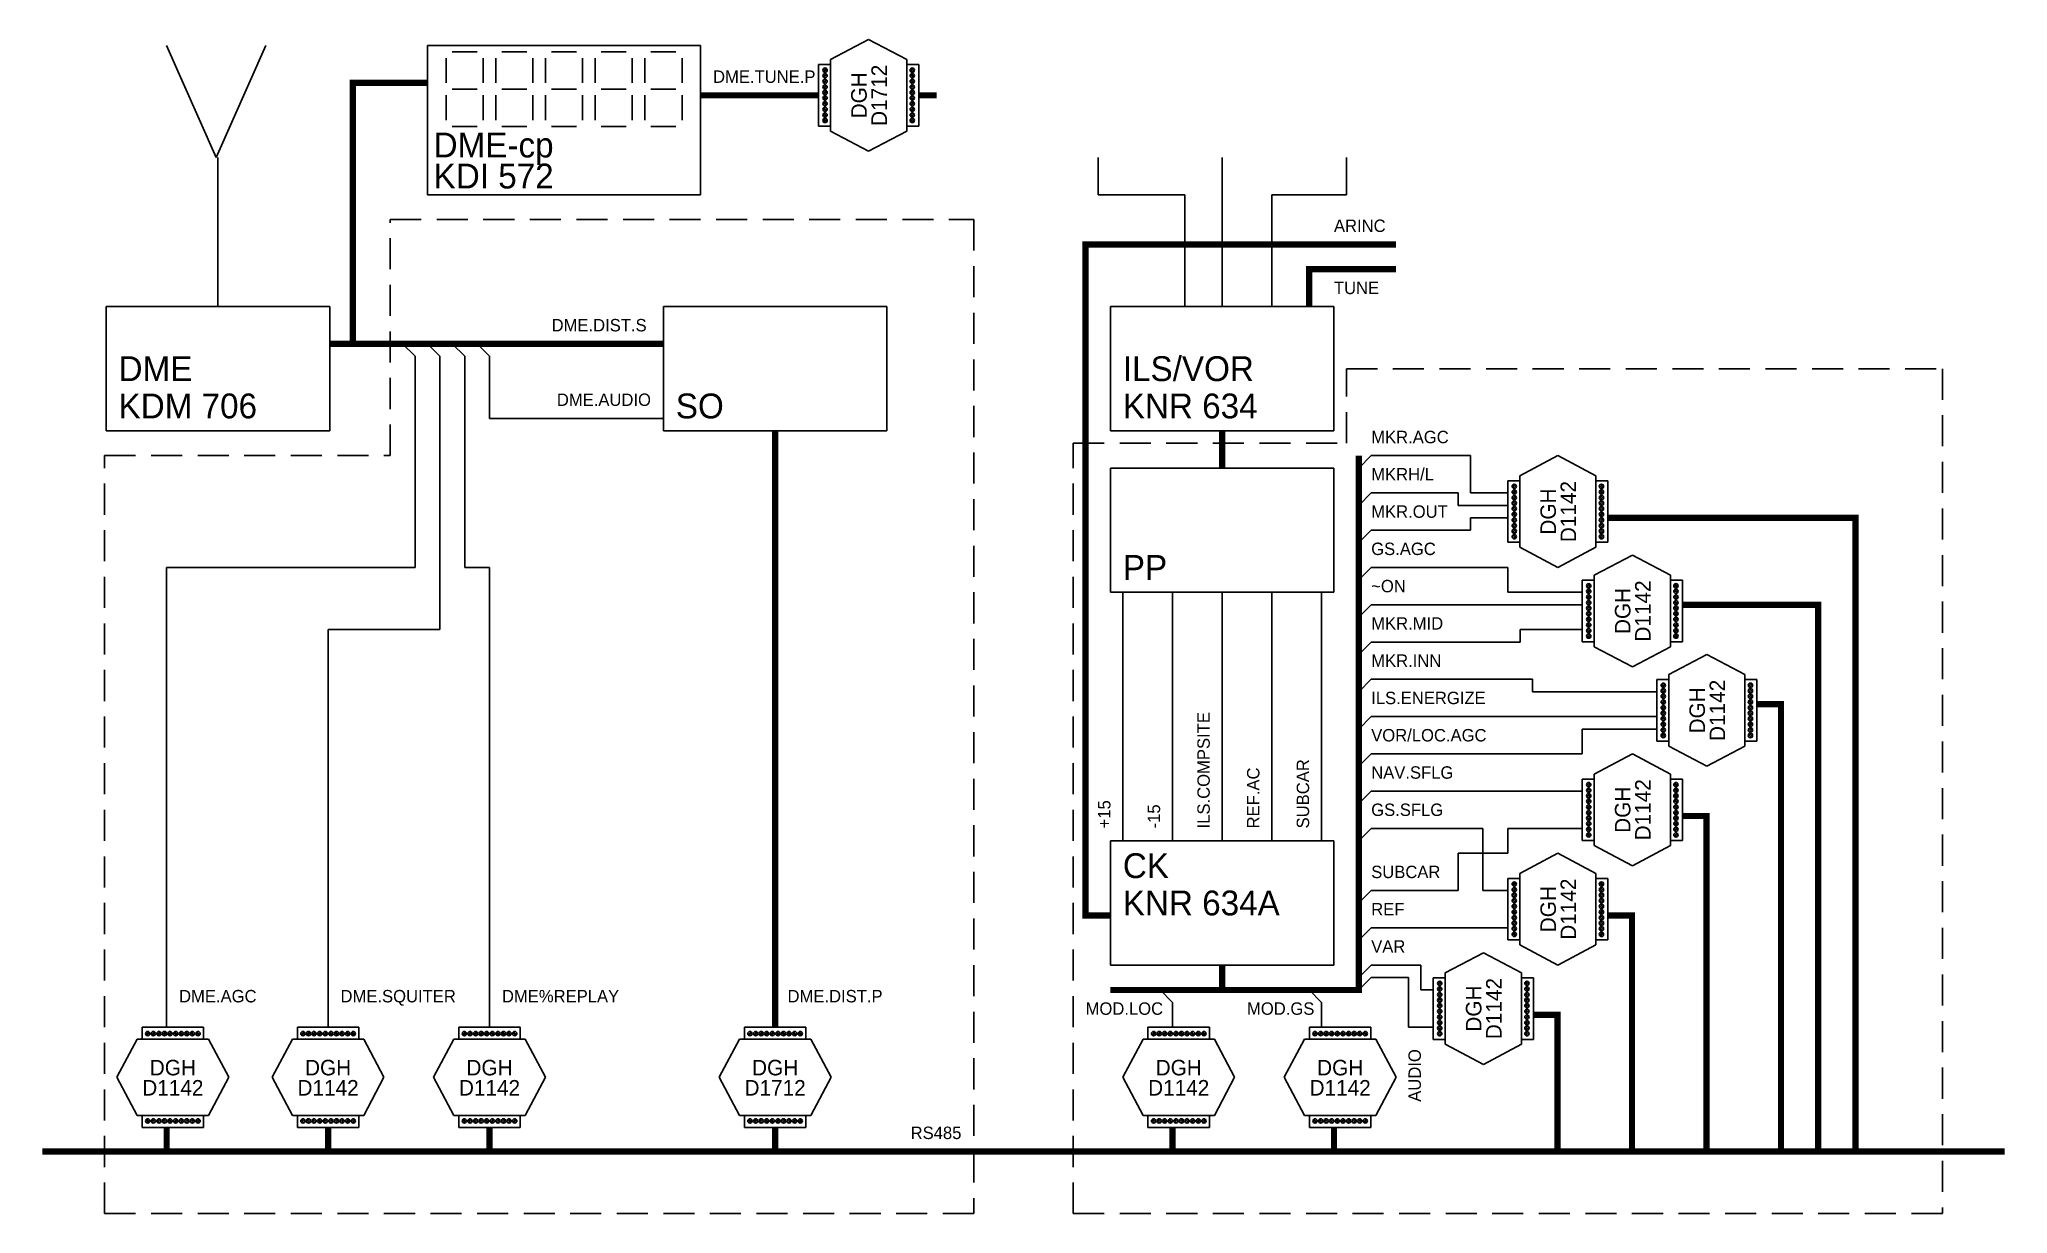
# Model space of a CAD drawing. Extents: x -7.8 to 8, y -0.5 to 8.9.
import ezdxf
from ezdxf.enums import TextEntityAlignment as Align

# ---------------------------------------------------------------- set-up
doc = ezdxf.new("R2010")
doc.units = 0
doc.header["$MEASUREMENT"] = 0
doc.linetypes.add('HIDDEN', pattern=[0.375, 0.25, -0.125])
doc.layers.get('0').update_dxf_attribs({"linetype": 'CONTINUOUS'})
doc.layers.add('1', color=1, linetype='HIDDEN')

# ---------------------------------------------------------------- blocks, each defined once
blk = doc.blocks.new('SR')
for p, q in [((-0.067, 0.02), (0.067, 0.02)), ((-0.067, -0.02), (0.067, -0.02))]:
    blk.add_line(p, q)
blk.add_circle((0, 0), 0.07)
blk = doc.blocks.new('DGHMOD')
for p, q in [((0.81, -0.387), (0.81, 0)), ((0.81, 0), (1.8, 0)), ((2.79, 0), (1.8, 0)), ((2.79, -0.387), (2.79, 0)), ((0.65, -0.387), (0, -1.612)), ((0.65, -0.387), (1.8, -0.387)), ((2.95, -0.387), (1.8, -0.387)), ((2.95, -0.387), (3.6, -1.612)), ((0.65, -2.837), (0, -1.612)), ((2.95, -2.837), (3.6, -1.612)), ((0.65, -2.837), (1.8, -2.837)), ((0.81, -2.837), (0.81, -3.224)), ((2.95, -2.837), (1.8, -2.837)), ((2.79, -2.837), (2.79, -3.224)), ((0.81, -3.224), (1.8, -3.224)), ((2.79, -3.224), (1.8, -3.224))]:
    blk.add_line(p, q)
for p, rotation in [((0.99, -0.207), 45), ((1.17, -0.207), 45), ((1.35, -0.207), 45), ((1.53, -0.207), 45), ((1.71, -0.207), 45), ((1.89, -3.017), 225), ((2.07, -3.017), 225), ((2.25, -3.017), 225), ((2.43, -3.017), 225), ((2.61, -3.017), 225)]:
    blk.add_blockref('SR', p, dxfattribs=dict(rotation=rotation))
at = {"xscale": -1}
for p, rotation in [((1.89, -0.207), 315), ((2.07, -0.207), 315), ((2.25, -0.207), 315), ((2.43, -0.207), 315), ((2.61, -0.207), 315), ((0.99, -3.017), 134.9999999999999), ((1.17, -3.017), 134.9999999999999), ((1.35, -3.017), 134.9999999999999), ((1.53, -3.017), 134.9999999999999), ((1.71, -3.017), 134.9999999999999)]:
    blk.add_blockref('SR', p, dxfattribs=dict(at, rotation=rotation))
blk.add_text('DGH', height=0.5).set_placement((1.8, -1.3), align=Align.MIDDLE)
blk.add_attdef('MODEL', text='', height=0.5).set_placement((1.8, -2.2), align=Align.CENTER)
blk = doc.blocks.new('DISPLAY')
for p, q in [((0, 1.2), (2.2, 1.2)), ((0, 0), (0, 1.2)), ((0.2, 1.15), (0.4, 1.15)), ((0.6, 1.15), (0.8, 1.15)), ((1, 1.15), (1.2, 1.15)), ((1.4, 1.15), (1.6, 1.15)), ((1.8, 1.15), (2, 1.15)), ((2.2, 1.2), (2.2, 0)), ((0.15, 1.1), (0.15, 0.9)), ((0.45, 0.9), (0.45, 1.1)), ((0.55, 1.1), (0.55, 0.9)), ((0.85, 0.9), (0.85, 1.1)), ((0.95, 1.1), (0.95, 0.9)), ((1.25, 0.9), (1.25, 1.1)), ((1.35, 1.1), (1.35, 0.9)), ((1.65, 0.9), (1.65, 1.1)), ((1.75, 1.1), (1.75, 0.9)), ((2.05, 0.9), (2.05, 1.1)), ((0.15, 0.8), (0.15, 0.6)), ((0.4, 0.85), (0.2, 0.85)), ((0.45, 0.8), (0.45, 0.6)), ((0.55, 0.8), (0.55, 0.6)), ((0.8, 0.85), (0.6, 0.85)), ((0.85, 0.8), (0.85, 0.6)), ((0.95, 0.8), (0.95, 0.6)), ((1.2, 0.85), (1, 0.85)), ((1.25, 0.8), (1.25, 0.6)), ((1.35, 0.8), (1.35, 0.6)), ((1.6, 0.85), (1.4, 0.85)), ((1.65, 0.8), (1.65, 0.6)), ((1.75, 0.8), (1.75, 0.6)), ((2, 0.85), (1.8, 0.85)), ((2.05, 0.8), (2.05, 0.6)), ((0.2, 0.55), (0.4, 0.55)), ((0.6, 0.55), (0.8, 0.55)), ((1, 0.55), (1.2, 0.55)), ((1.4, 0.55), (1.6, 0.55)), ((1.8, 0.55), (2, 0.55)), ((1.1, 0), (0, 0)), ((2.2, 0), (1.1, 0))]:
    blk.add_line(p, q)
for tag, p in [('NAME', (0.05, 0.3)), ('MODEL', (0.05, 0.05))]:
    blk.add_attdef(tag, p, '', height=0.2)
blk = doc.blocks.new('SO')
for p, q in [((0, 1), (1.8, 1)), ((0, 0), (0, 1)), ((1.8, 1), (1.8, 0)), ((1.8, 0), (0, 0))]:
    blk.add_line(p, q)
blk.add_text('SO', height=0.2).set_placement((0.1, 0.1))
blk = doc.blocks.new('A$C7A58513F')
for p, q in [((1.4, 8.5), (1, 9.4)), ((1.4, 8.5), (1.8, 9.4)), ((1.413, 7.3), (1.413, 8.5)), ((0.513, 6.3), (0.513, 7.3)), ((0.513, 7.3), (2.313, 7.3)), ((2.313, 7.3), (2.313, 6.3)), ((3, 6.9), (2.9, 7)), ((3.1, 7), (3.2, 6.9)), ((3.3, 7), (3.4, 6.9)), ((3.5, 7), (3.6, 6.9)), ((3, 5.2), (3, 6.9)), ((3.2, 4.7), (3.2, 6.9)), ((3.4, 5.2), (3.4, 6.9)), ((3.6, 6.9), (3.6, 6.4)), ((3.6, 6.4), (5, 6.4)), ((2.313, 6.3), (0.513, 6.3)), ((1, 1.5), (1, 5.2)), ((1, 5.2), (3, 5.2)), ((3.6, 5.2), (3.4, 5.2)), ((3.6, 5.2), (3.6, 1.5)), ((2.3, 4.7), (3.2, 4.7)), ((2.3, 1.5), (2.3, 4.7))]:
    blk.add_line(p, q)
at = {"const_width": 0.05}
for points in [[(2.5, 7), (2.5, 9.1), (3.1, 9.1)], [(6.25, 9), (5.3, 9)], [(7.056, 9), (7.2, 9)], [(2.313, 7), (5, 7)], [(5.9, 6.3), (5.9, 1.5)], [(1, 0.7), (1, 0.5)], [(2.3, 0.7), (2.3, 0.5)], [(3.6, 0.7), (3.6, 0.5)], [(5.9, 0.7), (5.9, 0.5)], [(0, 0.5), (8, 0.5)]]:
    blk.add_lwpolyline(points, dxfattribs=at)
at = {"layer": '1'}
for p, q in [((2.8, 8), (7.5, 8)), ((2.8, 6.1), (2.8, 8)), ((7.5, 8), (7.5, 0)), ((0.5, 0), (0.5, 6.1)), ((0.5, 6.1), (2.8, 6.1)), ((7.5, 0), (0.5, 0))]:
    blk.add_line(p, q, dxfattribs=at)
blk.add_blockref('DISPLAY', (3.1, 8.2)).add_auto_attribs({'MODEL': 'KDI 572', 'NAME': 'DME-cp'})
at = {"xscale": 0.25, "yscale": 0.25, "zscale": 0.25, "rotation": 90}
blk.add_blockref('DGHMOD', (6.25, 8.55), dxfattribs=at).add_auto_attribs({'MODEL': 'D1712'})
blk.add_blockref('SO', (5, 6.3))
at = {"xscale": 0.25, "yscale": 0.25, "zscale": 0.25}
for p, values in [((0.6, 1.5), {'MODEL': 'D1142'}), ((1.85, 1.5), {'MODEL': 'D1142'}), ((3.15, 1.5), {'MODEL': 'D1142'}), ((5.45, 1.5), {'MODEL': 'D1712'})]:
    blk.add_blockref('DGHMOD', p, dxfattribs=at).add_auto_attribs(values)
for s, height, p in [('DME.TUNE.P', 0.1, (5.4, 9.1)), ('DME.DIST.S', 0.1, (4.1, 7.1)), ('DME', 0.2, (0.613, 6.7)), ('KDM 706', 0.2, (0.613, 6.4)), ('DME.AGC', 0.1, (1.1, 1.7)), ('DME.SQUITER', 0.1, (2.4, 1.7)), ('DME%REPLAY', 0.1, (3.7, 1.7)), ('DME.DIST.P', 0.1, (6, 1.7))]:
    blk.add_text(s, height=height).set_placement(p)
for s, p in [('DME.AUDIO', (4.9, 6.5)), ('RS485', (7.4, 0.6))]:
    blk.add_text(s, height=0.1).set_placement(p, align=Align.RIGHT)

msp = doc.modelspace()

# ---------------------------------------------------------------- linework, layer by layer
for p, q in [((0.7, 7.7), (0.7, 8)), ((1.7, 6.8), (1.7, 8)), ((2.7, 7.7), (2.7, 8)), ((0.7, 7.7), (1.4, 7.7)), ((1.4, 7.7), (1.4, 6.8)), ((2.1, 7.7), (2.1, 6.8)), ((2.7, 7.7), (2.1, 7.7)), ((0.8, 5.8), (0.8, 6.8)), ((0.8, 6.8), (2.6, 6.8)), ((2.6, 6.8), (2.6, 5.8)), ((2.6, 5.8), (0.8, 5.8)), ((2.9, 5.6), (2.8, 5.5)), ((3.7, 5.6), (2.9, 5.6)), ((3.7, 5.3), (3.7, 5.6)), ((0.8, 5.5), (2.6, 5.5)), ((0.8, 4.5), (0.8, 5.5)), ((2.6, 5.5), (2.6, 4.5)), ((2.9, 5.3), (2.8, 5.2)), ((2.9, 5.3), (3.6, 5.3)), ((3.6, 5.3), (2.9, 5.3)), ((3.6, 5.3), (3.6, 5.2)), ((4, 5.3), (3.7, 5.3)), ((4, 5.2), (3.6, 5.2)), ((3.7, 5), (3.7, 5.1)), ((3.7, 5.1), (4, 5.1)), ((2.9, 5), (2.8, 4.9)), ((2.9, 5), (3.7, 5)), ((2.9, 4.7), (2.8, 4.6)), ((4, 4.7), (2.9, 4.7)), ((4, 4.5), (4, 4.7)), ((2.6, 4.5), (0.8, 4.5)), ((0.9, 4.5), (0.9, 2.5)), ((1.3, 4.5), (1.3, 2.5)), ((1.7, 4.5), (1.7, 2.5)), ((2.1, 4.5), (2.1, 2.5)), ((2.5, 4.5), (2.5, 2.5)), ((4, 4.5), (4.6, 4.5)), ((2.1, 4.4), (2.1, 4.4)), ((2.9, 4.4), (2.8, 4.3)), ((2.9, 4.4), (4.6, 4.4)), ((4.6, 4.2), (4.1, 4.2)), ((4.1, 4.2), (4.1, 4.1)), ((2.9, 4.1), (2.8, 4)), ((4.1, 4.1), (2.9, 4.1)), ((2.9, 3.8), (2.8, 3.7)), ((4.2, 3.8), (2.9, 3.8)), ((4.2, 3.7), (4.2, 3.8)), ((5.2, 3.7), (4.2, 3.7)), ((2.9, 3.5), (2.8, 3.4)), ((5.2, 3.5), (2.9, 3.5)), ((4.6, 3.2), (4.6, 3.4)), ((4.6, 3.4), (5.2, 3.4)), ((2.9, 3.2), (2.8, 3.1)), ((2.9, 3.2), (4.6, 3.2)), ((2.9, 2.9), (2.8, 2.8)), ((4.6, 2.9), (2.9, 2.9)), ((2.9, 2.6), (2.8, 2.5)), ((3.8, 2.6), (2.9, 2.6)), ((3.8, 2.1), (3.8, 2.6)), ((4, 2.6), (4.6, 2.6)), ((4, 2.4), (4, 2.6)), ((0.8, 1.5), (0.8, 2.5)), ((0.8, 2.5), (2.6, 2.5)), ((2.6, 2.5), (2.6, 1.5)), ((3.6, 2.1), (3.6, 2.4)), ((3.6, 2.4), (4, 2.4)), ((2.9, 2.1), (2.8, 2)), ((2.9, 2.1), (3.6, 2.1)), ((4, 2.1), (3.8, 2.1)), ((2.9, 1.8), (2.8, 1.7)), ((2.9, 1.8), (4, 1.8)), ((2.6, 1.5), (0.8, 1.5)), ((2.9, 1.5), (2.8, 1.4)), ((3.3, 1.5), (2.9, 1.5)), ((3.3, 1.5), (3.3, 1.3)), ((1.3, 1.2), (1.2, 1.3)), ((2.5, 1.2), (2.4, 1.3)), ((2.8, 1.3), (2.9, 1.4)), ((2.9, 1.4), (3.2, 1.4)), ((3.2, 1.4), (3.2, 1)), ((3.3, 1.3), (3.4, 1.3)), ((1.3, 1), (1.3, 1.2)), ((2.5, 1), (2.5, 1.2)), ((3.2, 1), (3.4, 1))]:
    msp.add_line(p, q)
at = {"const_width": 0.05}
for points in [[(0.8, 1.9), (0.6, 1.9), (0.6, 7.3), (3.1, 7.3)], [(2.4, 6.8), (2.4, 7.1), (3.1, 7.1)], [(1.7, 5.5), (1.7, 5.8)], [(0.8, 1.3), (2.8, 1.3), (2.8, 5.6)], [(4.8, 5.1), (6.8, 5.1), (6.8, 0)], [(5.4, 4.4), (6.5, 4.4), (6.5, 0)], [(6, 3.6), (6.2, 3.6), (6.2, 0)], [(5.4, 2.7), (5.6, 2.7), (5.6, 0)], [(4.8, 1.9), (5, 1.9), (5, 0)], [(1.7, 1.3), (1.7, 1.5)], [(4.2, 1.1), (4.4, 1.1), (4.4, 0)], [(1.3, 0.2), (1.3, 0)], [(2.6, 0.2), (2.6, 0)], [(0, 0), (8, 0)]]:
    msp.add_lwpolyline(points, dxfattribs=at)
at = {"layer": '1'}
for p, q in [((2.7, 6.3), (7.5, 6.3)), ((2.7, 5.7), (2.7, 6.3)), ((7.5, 6.3), (7.5, -0.5)), ((0.5, -0.5), (0.5, 5.7)), ((0.5, 5.7), (2.7, 5.7)), ((7.5, -0.5), (0.5, -0.5))]:
    msp.add_line(p, q, dxfattribs=at)

# ---------------------------------------------------------------- block references
msp.add_blockref('A$C7A58513F', (-7.8, -0.5))
at = {"xscale": 0.25, "yscale": 0.25, "zscale": 0.25, "rotation": 90}
for p in [(4, 4.7), (4.6, 3.9), (5.2, 3.1), (4.6, 2.3), (4, 1.5), (3.4, 0.7)]:
    msp.add_blockref('DGHMOD', p, dxfattribs=at).add_auto_attribs({'MODEL': 'D1142'})
at = {"xscale": 0.25, "yscale": 0.25, "zscale": 0.25}
for p in [(0.9, 1), (2.2, 1)]:
    msp.add_blockref('DGHMOD', p, dxfattribs=at).add_auto_attribs({'MODEL': 'D1142'})

# ---------------------------------------------------------------- texts
for s, height, p in [('ARINC', 0.1, (2.6, 7.4)), ('TUNE', 0.1, (2.6, 6.9)), ('ILS/VOR', 0.2, (0.9, 6.2)), ('KNR 634', 0.2, (0.9, 5.9)), ('MKR.AGC', 0.1, (2.9, 5.7)), ('MKRH/L', 0.1, (2.9, 5.4)), ('MKR.OUT', 0.1, (2.9, 5.1)), ('PP', 0.2, (0.9, 4.6)), ('GS.AGC', 0.1, (2.9, 4.8)), ('~ON', 0.1, (2.9, 4.5)), ('MKR.MID', 0.1, (2.9, 4.2)), ('MKR.INN', 0.1, (2.9, 3.9)), ('ILS.ENERGIZE', 0.1, (2.9, 3.6)), ('VOR/LOC.AGC', 0.1, (2.9, 3.3)), ('NAV.SFLG', 0.1, (2.9, 3)), ('GS.SFLG', 0.1, (2.9, 2.7)), ('CK', 0.2, (0.9, 2.2)), ('SUBCAR', 0.1, (2.9, 2.2)), ('KNR 634A', 0.2, (0.9, 1.9)), ('REF', 0.1, (2.9, 1.9)), ('VAR', 0.1, (2.9, 1.6)), ('MOD.LOC', 0.1, (0.6, 1.1)), ('MOD.GS', 0.1, (1.9, 1.1))]:
    msp.add_text(s, height=height).set_placement(p)
for s, p in [('ILS.COMPSITE', (1.6, 2.6)), ('REF.AC', (2, 2.6)), ('SUBCAR', (2.4, 2.6)), ('+15', (0.8, 2.6)), ('-15', (1.2, 2.6)), ('AUDIO', (3.3, 0.4))]:
    msp.add_text(s, height=0.1, rotation=90).set_placement(p)

doc.saveas('drawing.dxf')
